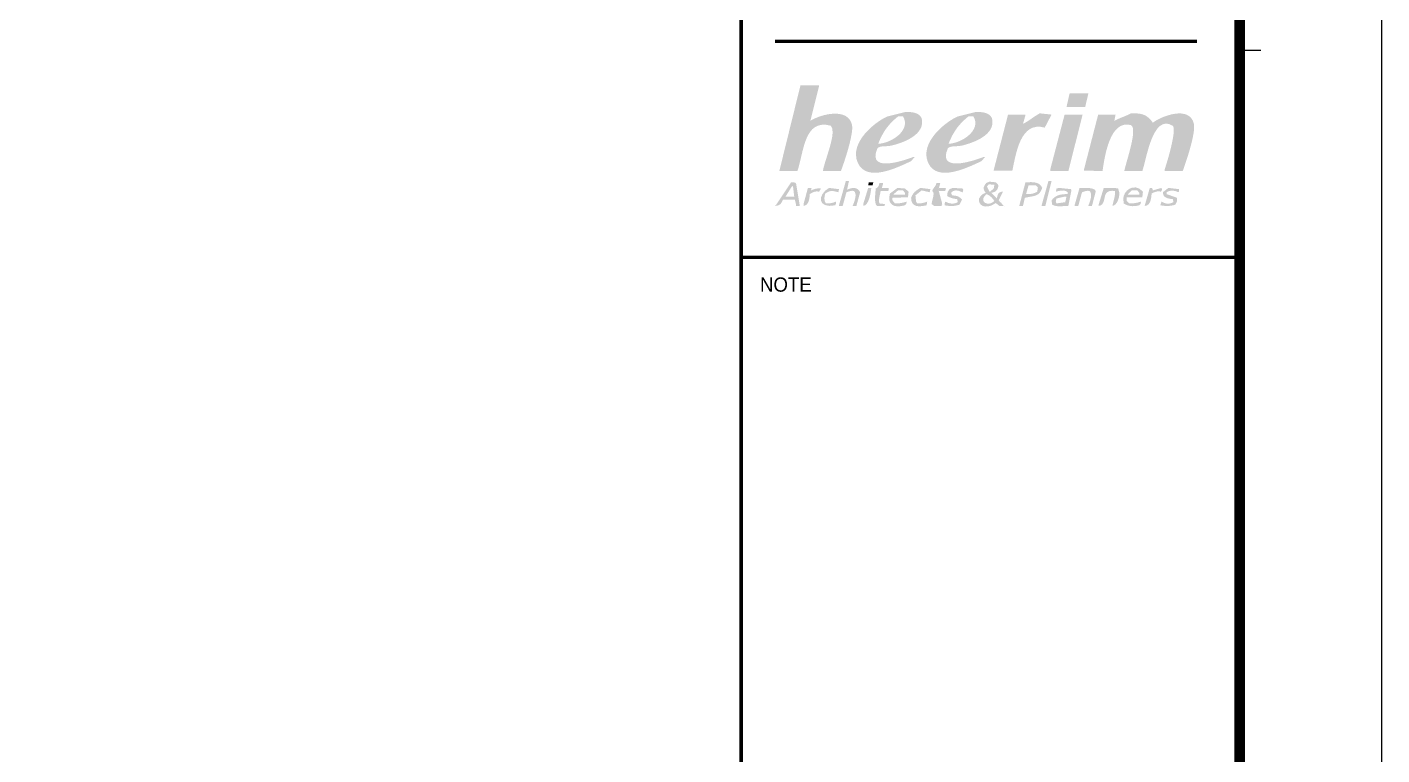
# Model space of a CAD drawing. Header units: millimetres. Extents: x 0 to 210250, y 0 to 148500.
# Drawn here: x 162676 to 210250, y 96958 to 122523 of the extents above; entities that cross this region are included whole.
import ezdxf

# ---------------------------------------------------------------- set-up
doc = ezdxf.new("R2010")
doc.units = ezdxf.units.MM
doc.header["$LTSCALE"] = 600
doc.layers.get('0').update_dxf_attribs({"linetype": 'CONTINUOUS'})
doc.layers.add('001dmp-FORM', color=7, linetype='CONTINUOUS')
doc.styles.add('돋움', font='Dotum.ttf')

# ---------------------------------------------------------------- blocks, each defined once
blk = doc.blocks.new('FORM_ELEC_SUKWOO$0$')
at = {"layer": '001dmp-FORM'}
h = blk.add_hatch(color=256, dxfattribs=at)
edge = h.paths.add_edge_path()
edge.add_spline(control_points=[(146021.6428372499, 92671.88219994633), (146189.5216386194, 92671.88219994633), (146357.4468153485, 92671.88219994633), (146525.325616718, 92671.88219994633), (146525.325616718, 92666.29065660154), (146525.325616718, 92660.68586315401), (146525.325616718, 92655.09431980923), (146446.9843844294, 92341.71614055196), (146368.6166519353, 92028.25846067816), (146290.2754196466, 91714.88028142089), (146570.1573392463, 91892.68340972206), (147314.2433572817, 92089.03668182134), (147415.1693896442, 91597.35187035939), (147463.3202629021, 91362.78530203714), (147195.6085626439, 90560.71683453093), (147112.9610469736, 90354.92948930035), (146950.6737889489, 90354.92948930035), (146788.3467806159, 90354.92948930035), (146626.0661476424, 90354.92948930035), (146669.1886069208, 90622.68756491807), (146958.7696017062, 91286.332209385), (146877.9042248509, 91513.39921957208), (146866.7145131101, 91535.79189315648), (146855.5181763177, 91558.18456674088), (146844.3284645769, 91580.56399022252), (146107.3975020063, 91789.27960815257), (146111.7634108501, 90833.25819722796), (145937.6968115137, 90354.92948930035), (145775.4161785404, 90354.92948930035), (145613.0825451561, 90354.92948930035), (145450.8019121827, 90354.92948930035), (145641.0601370338, 91127.1719756003), (145831.3846123986, 91899.63971364638), (146021.6428372499, 92671.88219994633)], knot_values=[0, 0, 0, 0, 1, 1, 1, 2, 2, 2, 3, 3, 3, 4, 4, 4, 5, 5, 5, 6, 6, 6, 7, 7, 7, 8, 8, 8, 9, 9, 9, 10, 10, 10, 11, 11, 11, 11], degree=3, periodic=0)
h = blk.add_hatch(color=256, dxfattribs=at)
edge = h.paths.add_edge_path()
edge.add_spline(control_points=[(153291.483941892, 92453.61325796042), (153459.3627432616, 92453.61325796042), (153627.294545042, 92453.61325796042), (153795.1733464115, 92453.61325796042), (153795.1733464115, 92448.02171461564), (153795.1733464115, 92442.4169211681), (153795.1733464115, 92436.82537782332), (153767.1891294824, 92319.3102168648), (153739.2049125533, 92201.76855570078), (153711.220695624, 92084.25339474203), (153543.3418942545, 92084.25339474203), (153375.4100924741, 92084.25339474203), (153207.5312911046, 92084.25339474203), (153235.5155080337, 92207.36009904533), (153263.4997249628, 92330.50655365689), (153291.483941892, 92453.61325796042)], knot_values=[0, 0, 0, 0, 1, 1, 1, 2, 2, 2, 3, 3, 3, 4, 4, 4, 5, 5, 5, 5], degree=3, periodic=0)
h = blk.add_hatch(color=3, dxfattribs=at)
edge = h.paths.add_edge_path()
edge.add_spline(control_points=[(148842.2717023124, 91949.93710354366), (149064.1579223388, 91960.85518817883), (149229.2144518305, 91928.67068868969), (149295.5842163183, 91782.03180196858), (149405.9575719148, 91342.57889540028), (148803.2501498236, 91119.76516818395), (148472.9118390941, 91043.29882542905), (148347.804369281, 91014.34735100204), (148183.9535991361, 91047.23410593485), (148103.5387257728, 90976.14730488136), (147765.3033538265, 90208.92660750961), (149077.3285244352, 90741.09048275859), (149077.3285244352, 90741.09048275859), (149088.5248612274, 90741.09048275859), (149099.7211980196, 90741.09048275859), (149110.9042847091, 90741.09048275859), (149077.3285244352, 90701.92317913985), (149043.7395140586, 90662.74262541858), (149010.1637537847, 90623.56207169709), (148709.2009207691, 90490.2395382023), (147812.182217224, 90009.45956127299), (147566.2735609795, 90589.98631142313), (147336.4637795309, 91132.51176699344), (148043.7542623333, 91693.0043618423), (148372.1713081695, 91832.40869248216), (148528.8537727469, 91871.5759961009), (148685.5892377351, 91910.75654982217), (148842.2717023124, 91949.93710354366)], knot_values=[0, 0, 0, 0, 1, 1, 1, 2, 2, 2, 3, 3, 3, 4, 4, 4, 5, 5, 5, 6, 6, 6, 7, 7, 7, 8, 8, 8, 9, 9, 9, 9], degree=3, periodic=0)
edge = h.paths.add_edge_path(flags=16)
edge.add_spline(control_points=[(148657.5917707031, 91832.40869248216), (148398.5655127732, 91622.20906304847), (148257.2664174453, 91432.44109199755), (148120.3266059098, 91093.66246583988), (148468.0888017066, 91103.78554431256), (149020.4458334897, 91461.43231673283), (148791.9080619016, 91832.40869248216), (148747.1359648354, 91832.40869248216), (148702.3638677693, 91832.40869248216), (148657.5917707031, 91832.40869248216)], knot_values=[0, 0, 0, 0, 1, 1, 1, 2, 2, 2, 3, 3, 3, 3], degree=3, periodic=0)
h = blk.add_hatch(color=3, dxfattribs=at)
edge = h.paths.add_edge_path()
edge.add_spline(control_points=[(150742.9635308576, 91949.93710354366), (150964.8497508841, 91960.85518817883), (151129.9062803758, 91928.67068868969), (151196.2760448636, 91782.03180196858), (151306.6494004601, 91342.57889540028), (150703.9419783688, 91119.76516818395), (150373.6036676393, 91043.29882542905), (150248.4961978262, 91014.34735100204), (150084.6454276813, 91047.23410593485), (150004.2305543181, 90976.14730488136), (149665.9951823718, 90208.92660750961), (150978.0203529805, 90741.09048275859), (150978.0203529805, 90741.09048275859), (150989.2166897727, 90741.09048275859), (151000.4130265648, 90741.09048275859), (151011.5961132543, 90741.09048275859), (150978.0203529805, 90701.92317913985), (150944.4313426038, 90662.74262541858), (150910.8555823299, 90623.56207169709), (150609.8927493144, 90490.2395382023), (149712.8740457692, 90009.45956127299), (149466.9653895248, 90589.98631142313), (149237.1556080762, 91132.51176699344), (149944.4460908786, 91693.0043618423), (150272.8631367147, 91832.40869248216), (150429.5456012921, 91871.5759961009), (150586.2810662803, 91910.75654982217), (150742.9635308576, 91949.93710354366)], knot_values=[0, 0, 0, 0, 1, 1, 1, 2, 2, 2, 3, 3, 3, 4, 4, 4, 5, 5, 5, 6, 6, 6, 7, 7, 7, 8, 8, 8, 9, 9, 9, 9], degree=3, periodic=0)
edge = h.paths.add_edge_path(flags=16)
edge.add_spline(control_points=[(150558.2835992484, 91832.40869248216), (150299.2573413185, 91622.20906304847), (150157.9582459905, 91432.44109199755), (150021.018434455, 91093.66246583988), (150368.7806302518, 91103.78554431256), (150921.137662035, 91461.43231673283), (150692.5998904468, 91832.40869248216), (150647.8277933807, 91832.40869248216), (150603.0556963145, 91832.40869248216), (150558.2835992484, 91832.40869248216)], knot_values=[0, 0, 0, 0, 1, 1, 1, 2, 2, 2, 3, 3, 3, 3], degree=3, periodic=0)
h = blk.add_hatch(color=256, dxfattribs=at)
edge = h.paths.add_edge_path()
edge.add_spline(control_points=[(152485.586194702, 91916.34809316695), (152591.9182689711, 91905.16500647762), (152698.2635933431, 91893.9686696853), (152804.5956676123, 91882.77233289322), (152743.0356904092, 91765.25717193447), (152681.4624631034, 91647.71551077045), (152619.9024859003, 91530.2003498117), (151962.4191391949, 91717.41105103889), (151842.744211494, 90823.05561813922), (151746.8532181624, 90371.71736943745), (151578.9744167929, 90371.71736943745), (151411.0426150126, 90371.71736943745), (151243.163813643, 90371.71736943745), (151243.163813643, 90377.32216288475), (151243.163813643, 90382.91370622953), (151243.163813643, 90388.51849967707), (151371.8753113938, 90886.55011033826), (151500.6265594529, 91384.74072223203), (151629.324807101, 91882.77233289322), (151786.0072716784, 91882.77233289322), (151942.7427366666, 91882.77233289322), (152099.4384513467, 91882.77233289322), (152099.4384513467, 91877.18078954844), (152099.4384513467, 91871.5759961009), (152099.4384513467, 91865.98445275612), (152077.0457777621, 91787.63659541612), (152054.6531041778, 91709.27548797335), (152032.2736806961, 91630.92763063335), (152181.9865912465, 91704.75720294844), (152317.7868939487, 91823.34562222683), (152485.586194702, 91916.34809316695)], knot_values=[0, 0, 0, 0, 1, 1, 1, 2, 2, 2, 3, 3, 3, 4, 4, 4, 5, 5, 5, 6, 6, 6, 7, 7, 7, 8, 8, 8, 9, 9, 9, 10, 10, 10, 10], degree=3, periodic=0)
h = blk.add_hatch(color=256, dxfattribs=at)
edge = h.paths.add_edge_path()
edge.add_spline(control_points=[(153157.1676506936, 91882.77233289322), (153319.4549087185, 91882.77233289322), (153481.7819170514, 91882.77233289322), (153644.0691750763, 91882.77233289322), (153515.3576773253, 91373.54438543972), (153386.6064292663, 90864.17068685661), (153257.9081816181, 90354.92948930035), (153095.6209235933, 90354.92948930035), (152933.2939152604, 90354.92948930035), (152771.0066572356, 90354.92948930035), (152771.0066572356, 90371.71736943745), (152771.0066572356, 90388.51849967707), (152771.0066572356, 90405.30637981393), (152899.7181549866, 90897.74644713057), (153028.4694030455, 91390.33226557681), (153157.1676506936, 91882.77233289322)], knot_values=[0, 0, 0, 0, 1, 1, 1, 2, 2, 2, 3, 3, 3, 4, 4, 4, 5, 5, 5, 5], degree=3, periodic=0)
h = blk.add_hatch(color=7, dxfattribs=at)
edge = h.paths.add_edge_path()
edge.add_spline(control_points=[(154953.643076683, 91916.34809316695), (155301.1137702201, 91928.24668540293), (155400.3305393326, 91851.51534059388), (155541.2718818873, 91664.51664101006), (155767.3318842681, 91841.12726006727), (156534.9368346186, 92140.44708034652), (156649.3779717479, 91630.92763063335), (156704.7501509842, 91384.44921997236), (156428.6975110684, 90575.92795244511), (156347.1696290773, 90354.92948930035), (156184.8823710526, 90354.92948930035), (156022.5553627196, 90354.92948930035), (155860.2681046948, 90354.92948930035), (155860.2681046948, 90371.71736943745), (155860.2681046948, 90388.51849967707), (155860.2681046948, 90405.30637981393), (155929.2613895197, 90600.98389667482), (156192.3289287771, 91483.93099113903), (156078.5370466806, 91580.56399022252), (155533.123068719, 91924.04640284297), (155365.3237679657, 90658.90009563183), (155255.8514193537, 90354.92948930035), (155093.5641613288, 90354.92948930035), (154931.2371529959, 90354.92948930035), (154768.9631450738, 90354.92948930035), (154809.5614597854, 90588.31679848139), (155138.283257984, 91489.97303797607), (154953.643076683, 91597.35187035939), (154385.5184226718, 91754.68358996976), (154240.1780460165, 90772.37397526321), (154181.3210897669, 90354.92948930035), (154013.4422883973, 90360.53428274789), (153845.5237367197, 90366.12582609267), (153677.6449353501, 90371.71736943745), (153677.6449353501, 90377.32216288475), (153677.6449353501, 90382.91370622953), (153677.6449353501, 90388.51849967707), (153806.3564331009, 90886.55011033826), (153935.0944310573, 91384.74072223203), (154063.8059288082, 91882.77233289322), (154220.4883933855, 91882.77233289322), (154377.2238583738, 91882.77233289322), (154533.9063229511, 91882.77233289322), (154522.7099861588, 91826.81714913738), (154511.5136493666, 91770.8354651765), (154500.3305626772, 91714.88028142089), (154640.1986469121, 91788.3653510653), (154793.6083361194, 91836.80772658275), (154953.643076683, 91916.34809316695)], knot_values=[0, 0, 0, 0, 1, 1, 1, 2, 2, 2, 3, 3, 3, 4, 4, 4, 5, 5, 5, 6, 6, 6, 7, 7, 7, 8, 8, 8, 9, 9, 9, 10, 10, 10, 11, 11, 11, 12, 12, 12, 13, 13, 13, 14, 14, 14, 15, 15, 15, 16, 16, 16, 16], degree=3, periodic=0)
h = blk.add_hatch(color=7, dxfattribs=at)
edge = h.paths.add_edge_path()
edge.add_spline(control_points=[(145769.7981349902, 90052.72114662989), (145846.2181023855, 90053.27765094372), (145868.7697772025, 90054.93391378294), (145904.1144261886, 90019.14538635593), (145937.6901864624, 89817.69082471263), (145971.279196839, 89616.17001255555), (146004.854957113, 89414.71545091202), (145971.279196839, 89414.71545091202), (145937.6901864624, 89414.71545091202), (145904.1144261886, 89414.71545091202), (145904.1144261886, 89425.91178770433), (145904.1144261886, 89437.10812449642), (145904.1144261886, 89448.30446128873), (145892.9247144476, 89493.06330825202), (145881.7283776554, 89537.84865542082), (145870.5386659146, 89582.6207524871), (145764.2198417482, 89582.6207524871), (145657.8612672735, 89582.6207524871), (145551.5424431071, 89582.6207524871), (145506.2602170865, 89487.19351275032), (145479.5612601204, 89416.25246282667), (145333.2735011213, 89414.71545091202), (145344.4632128621, 89425.91178770433), (145355.6595496543, 89437.10812449642), (145366.8558864465, 89448.30446128873), (145501.1589275422, 89649.75902293203), (145635.5017189459, 89851.26658498636), (145769.7981349902, 90052.72114662989)], knot_values=[0, 0, 0, 0, 1, 1, 1, 2, 2, 2, 3, 3, 3, 4, 4, 4, 5, 5, 5, 6, 6, 6, 7, 7, 7, 8, 8, 8, 9, 9, 9, 9], degree=3, periodic=0)
edge = h.paths.add_edge_path(flags=16)
edge.add_spline(control_points=[(145853.7507857776, 89666.56015317189), (145842.5544489854, 89761.69589064876), (145831.3647372446, 89856.85812833114), (145820.1684004524, 89951.98061570548), (145808.9786887115, 89946.3890723607), (145797.7823519194, 89940.79752901592), (145786.5926401785, 89935.19273556839), (145730.6308313715, 89845.66179153905), (145674.6557724618, 89756.10434730398), (145618.6939636549, 89666.56015317189), (145697.0351959436, 89666.56015317189), (145775.4029284376, 89666.56015317189), (145853.7507857776, 89666.56015317189)], knot_values=[0, 0, 0, 0, 1, 1, 1, 2, 2, 2, 3, 3, 3, 4, 4, 4, 4], degree=3, periodic=0)
h = blk.add_hatch(color=7, dxfattribs=at)
edge = h.paths.add_edge_path()
edge.add_spline(control_points=[(147247.2773381719, 90086.29690690385), (147275.2549300497, 90086.29690690385), (147303.2391469789, 90086.29690690385), (147331.2167388567, 90086.29690690385), (147314.4288587198, 90007.96229966637), (147297.6409785828, 89929.58794212108), (147280.8530984459, 89851.2533348836), (147418.8794184038, 89922.4461367589), (147568.9500817274, 89928.3424324661), (147633.43833163, 89784.08856423316), (147599.8625713562, 89660.98185992986), (147566.2735609795, 89537.83540531807), (147532.6978007056, 89414.71545091202), (147499.1220404317, 89414.71545091202), (147465.5330300551, 89414.71545091202), (147431.9572697812, 89414.71545091202), (147472.5158341847, 89516.33048861544), (147566.0483092333, 89743.72875137045), (147465.5330300551, 89817.66432450712), (147399.8522709084, 89838.79823833378), (147336.0265261414, 89805.69948175759), (147264.0652183089, 89784.08856423316), (147230.489458035, 89660.98185992986), (147196.9004476584, 89537.83540531807), (147163.3246873845, 89414.71545091202), (147129.7489271105, 89414.71545091202), (147096.1665417853, 89414.71545091202), (147062.5907815114, 89414.71545091202), (147062.5907815114, 89420.32024435955), (147062.5907815114, 89425.91178770433), (147062.5907815114, 89431.51658115163), (147124.1441336631, 89649.75902293203), (147185.7173609689, 89868.05446512345), (147247.2773381719, 90086.29690690385)], knot_values=[0, 0, 0, 0, 1, 1, 1, 2, 2, 2, 3, 3, 3, 4, 4, 4, 5, 5, 5, 6, 6, 6, 7, 7, 7, 8, 8, 8, 9, 9, 9, 10, 10, 10, 11, 11, 11, 11], degree=3, periodic=0)
h = blk.add_hatch(color=7, dxfattribs=at)
edge = h.paths.add_edge_path()
edge.add_spline(control_points=[(147868.4819036501, 90052.72114662989), (147907.6624573714, 90052.72114662989), (147946.8430110929, 90052.72114662989), (147986.0103147115, 90052.72114662989), (147986.0103147115, 90047.12960328511), (147986.0103147115, 90041.52480983757), (147986.0103147115, 90035.93326649303), (147980.4187713667, 90013.55384301115), (147974.8139779193, 89991.16116942675), (147969.2224345745, 89968.7817459451), (147930.0551309559, 89968.7817459451), (147890.8745772344, 89968.7817459451), (147851.6940235132, 89968.7817459451), (147851.6940235132, 89974.37328928988), (147851.6940235132, 89979.96483263467), (147851.6940235132, 89985.56962608197), (147857.2988169607, 90007.94904956361), (147862.8903603053, 90030.34172314825), (147868.4819036501, 90052.72114662989)], knot_values=[0, 0, 0, 0, 1, 1, 1, 2, 2, 2, 3, 3, 3, 4, 4, 4, 5, 5, 5, 6, 6, 6, 6], degree=3, periodic=0)
h = blk.add_hatch(color=7, dxfattribs=at)
edge = h.paths.add_edge_path()
edge.add_spline(control_points=[(148153.9023661838, 90035.93326649303), (148187.4781264577, 90035.93326649303), (148221.0671368342, 90035.93326649303), (148254.6428971082, 90035.93326649303), (148254.6428971082, 90030.34172314825), (148254.6428971082, 90024.73692970071), (148254.6428971082, 90019.14538635593), (148243.446560316, 89979.96483263467), (148232.2502235238, 89940.78427891317), (148221.0671368342, 89901.61697529466), (148282.6138639346, 89901.61697529466), (148344.1870912404, 89901.61697529466), (148405.7470684435, 89901.61697529466), (148405.7470684435, 89884.82909515756), (148405.7470684435, 89868.0412150207), (148405.7470684435, 89851.2533348836), (148400.1555250987, 89840.05699809152), (148394.5507316513, 89828.8606612992), (148388.9591883065, 89817.66432450712), (148321.8076677587, 89817.66432450712), (148254.6428971082, 89817.66432450712), (148187.4913765604, 89817.66432450712), (148171.2600007373, 89695.57787811244), (148124.0896350803, 89600.87939402508), (148153.9023661838, 89481.88022156246), (148204.2660065946, 89476.28867821791), (148254.6428971082, 89470.68388477038), (148305.006537519, 89465.0923414256), (148299.4149941743, 89448.30446128873), (148293.8234508295, 89431.51658115163), (148288.2186573821, 89414.71545091202), (148221.0671368342, 89414.71545091202), (148153.9023661838, 89414.71545091202), (148086.7508456359, 89414.71545091202), (147993.0858695601, 89496.60108567635), (148058.6738779878, 89819.1615861135), (148053.175085362, 89884.82909515756), (148127.6671628127, 89923.8108973382), (148137.0614856359, 89938.0415076518), (148153.9023661838, 90035.93326649303)], knot_values=[0, 0, 0, 0, 1, 1, 1, 2, 2, 2, 3, 3, 3, 4, 4, 4, 5, 5, 5, 6, 6, 6, 7, 7, 7, 8, 8, 8, 9, 9, 9, 10, 10, 10, 11, 11, 11, 12, 12, 12, 13, 13, 13, 13], degree=3, periodic=0)
h = blk.add_hatch(color=7, dxfattribs=at)
edge = h.paths.add_edge_path()
edge.add_spline(control_points=[(149849.6372612456, 89481.88022156246), (149793.68207749, 89481.88022156246), (149737.700393529, 89481.88022156246), (149681.7452097764, 89481.88022156246), (149668.0048532634, 89595.30110078305), (149711.0411868742, 89694.4781195873), (149732.12210029, 89817.66432450712), (149799.2736208378, 89817.66432450712), (149866.4383914883, 89817.66432450712), (149933.5899120361, 89817.66432450712), (149939.1814553808, 89845.6485414363), (149944.7862488283, 89873.63275836548), (149950.3777921731, 89901.61697529466), (149888.8310650727, 89901.61697529466), (149827.2445876642, 89901.61697529466), (149765.6978605639, 89901.61697529466), (149776.8941973561, 89946.3890723607), (149788.0772840456, 89991.16116942675), (149799.2736208378, 90035.93326649303), (149765.6978605639, 90035.93326649303), (149732.1088501872, 90035.93326649303), (149698.5330899133, 90035.93326649303)], knot_values=[0, 0, 0, 5.456968210637569e-11, 1, 1, 1, 2, 2, 2, 3, 3, 3, 4, 4, 4, 5, 5, 5, 6, 6, 6, 7, 7, 7, 7], degree=3, periodic=0)
edge.add_spline(control_points=[(149698.5330899133, 90035.93326649303), (149665.3415826181, 89920.36587063293), (149613.5866814224, 89919.09386077267), (149581.0179289547, 89817.66432450712), (149662.9698142325, 89762.72939866036), (149578.8184119044, 89597.85837060655), (149564.216798715, 89465.0923414256), (149586.6094722995, 89448.30446128873), (149609.0021458838, 89431.51658115163), (149631.3815693656, 89414.71545091202), (149681.7452097764, 89414.71545091202), (149732.12210029, 89414.71545091202), (149782.4857407009, 89414.71545091202), (149799.2736208378, 89414.71545091202), (149816.0615009747, 89414.71545091202), (149832.8493811116, 89414.71545091202), (149838.4541745592, 89437.10812449642), (149844.0457179039, 89459.50079808082), (149849.6372612486, 89481.88022156246)], knot_values=[6.99999999994543, 6.99999999994543, 6.99999999994543, 6.99999999994543, 7.99999999994543, 7.99999999994543, 7.99999999994543, 8.99999999994543, 8.99999999994543, 8.99999999994543, 9.99999999994543, 9.99999999994543, 9.99999999994543, 10.99999999994543, 10.99999999994543, 10.99999999994543, 11.99999999994543, 11.99999999994543, 11.99999999994543, 12.99999999994543, 12.99999999994543, 12.99999999994543, 13], degree=3, periodic=0)
h = blk.add_hatch(color=7, dxfattribs=at)
edge = h.paths.add_edge_path()
edge.add_spline(control_points=[(151511.7963960394, 89414.71545091248), (151467.037549076, 89465.09234142606), (151422.2522019071, 89515.46923193964), (151377.4801048414, 89565.81962224725), (151416.6606585627, 89644.16747958725), (151455.841212284, 89722.54183713277), (151495.0085159027, 89800.87644437002), (151355.5379347491, 89794.68864640337), (151350.1981433559, 89724.50285233418), (151327.1164644304, 89616.19651276083), (151276.7528240196, 89666.56015317189), (151226.375933506, 89716.93704368547), (151176.0122930952, 89767.30068409629), (151278.4753373722, 89792.21087719593), (151332.7345079806, 89816.3525643386), (151360.6922247044, 89918.40485543152), (151378.9111159342, 89983.2376080046), (151346.7266164452, 90013.62009352469), (151293.5407041565, 90052.72114662989), (151237.585520401, 90058.31268997467), (151181.6038364399, 90063.91748342197), (151125.6486526842, 90069.50902676675)], knot_values=[0, 0, 0, 7.275957614183426e-12, 1, 1, 1, 2, 2, 2, 3, 3, 3, 4, 4, 4, 5, 5, 5, 6, 6, 6, 7, 7, 7, 7], degree=3, periodic=0)
edge.add_spline(control_points=[(151125.6486526842, 90069.50902676675), (151097.6644357551, 90058.31268997467), (151069.680218826, 90047.12960328511), (151041.6960018968, 90035.93326649303), (150961.2413782254, 89931.0587035222), (150940.5977181992, 89884.84234526032), (151024.9081217598, 89767.30068409629), (150923.0943325157, 89732.95641786489), (150884.7485352652, 89690.35733764363), (150840.2149400479, 89599.40863262396), (150843.765967575, 89322.28273438849), (151170.5135004694, 89376.60815551039), (151293.5407041565, 89498.66810169956), (151327.1164644304, 89470.68388477038), (151360.7054748071, 89442.6996678412), (151394.281235081, 89414.71545091202), (151433.4485386996, 89414.71545091202), (151472.629092421, 89414.71545091202), (151511.7963960397, 89414.71545091202)], knot_values=[6.999999999992724, 6.999999999992724, 6.999999999992724, 6.999999999992724, 7.999999999992724, 7.999999999992724, 7.999999999992724, 8.999999999992724, 8.999999999992724, 8.999999999992724, 9.999999999992724, 9.999999999992724, 9.999999999992724, 10.99999999999272, 10.99999999999272, 10.99999999999272, 11.99999999999272, 11.99999999999272, 11.99999999999272, 12.99999999999272, 12.99999999999272, 12.99999999999272, 13], degree=3, periodic=0)
edge = h.paths.add_edge_path(flags=16)
edge.add_spline(control_points=[(151108.8475224446, 90002.35750621906), (151092.0728924103, 89979.96483263467), (151075.2717621707, 89957.57215905003), (151058.4838820338, 89935.19273556839), (151080.8633055154, 89890.4338886051), (151103.2559790998, 89845.6485414363), (151125.6486526842, 89800.87644437002), (151131.240196029, 89800.87644437002), (151136.8317393738, 89800.87644437002), (151142.4365328212, 89800.87644437002), (151176.0122930952, 89828.8606612992), (151209.588053369, 89856.84487822838), (151243.163813643, 89884.82909515756), (151248.7686070904, 89918.40485543152), (151254.3601504352, 89951.99386580824), (151259.9649438826, 89985.56962608197), (151248.7686070904, 89985.56962608197), (151237.5722702982, 89985.56962608197), (151226.375933506, 89985.56962608197), (151187.2086298873, 89991.16116942675), (151148.028076166, 89996.75271277153), (151108.8475224446, 90002.35750621906)], knot_values=[0, 0, 0, 0, 1, 1, 1, 2, 2, 2, 3, 3, 3, 4, 4, 4, 5, 5, 5, 6, 6, 6, 7, 7, 7, 7], degree=3, periodic=0)
edge = h.paths.add_edge_path(flags=16)
edge.add_spline(control_points=[(151041.6960018968, 89733.72492382233), (151019.316578415, 89705.74070689315), (150996.9239048306, 89677.75648996397), (150974.5312312463, 89649.77227303479), (150939.6304607011, 89582.13049868657), (150954.7223276909, 89532.13786115171), (151008.1202416228, 89498.66810169956), (151097.8499371932, 89447.69495656388), (151192.9061740538, 89486.5575078202), (151259.9649438826, 89549.03174211038), (151206.7922816967, 89623.97432305338), (151140.7140194686, 89703.83269210253), (151041.6960018968, 89733.72492382233)], knot_values=[0, 0, 0, 0, 1, 1, 1, 2, 2, 2, 3, 3, 3, 4, 4, 4, 4], degree=3, periodic=0)
h = blk.add_hatch(color=7, dxfattribs=at)
edge = h.paths.add_edge_path()
edge.add_spline(control_points=[(152099.4384513467, 90052.72114662989), (152339.1328094188, 90065.62674667197), (152479.8489002274, 90060.30020538159), (152552.7509653525, 89901.61697529466), (152466.5192968984, 89657.0333293213), (152349.5738903564, 89697.79064526549), (152082.6373211069, 89632.98439289792), (152065.84944097, 89560.24132900522), (152049.061560833, 89487.47176490724), (152032.2736806961, 89414.71545091202), (151998.6979204221, 89414.71545091202), (151965.1089100455, 89414.71545091202), (151931.5331497717, 89414.71545091202), (151987.5015836299, 89627.36634934763), (152043.4700174883, 89840.07024819427), (152099.4384513467, 90052.72114662989)], knot_values=[0, 0, 0, 0, 1, 1, 1, 2, 2, 2, 3, 3, 3, 4, 4, 4, 5, 5, 5, 5], degree=3, periodic=0)
edge = h.paths.add_edge_path(flags=16)
edge.add_spline(control_points=[(152183.3778520313, 89968.7817459451), (152160.9984285496, 89890.4338886051), (152138.6057549653, 89812.05953105958), (152116.2263314835, 89733.72492382233), (152267.0390005592, 89728.3056318129), (152335.6480324054, 89750.00930005615), (152418.4346741541, 89800.87644437002), (152424.0262174989, 89840.05699809152), (152429.6310109464, 89879.23755181278), (152435.2225542911, 89918.40485543152), (152418.4346741541, 89935.19273556839), (152401.6467940171, 89951.99386580824), (152384.8589138802, 89968.7817459451), (152317.7073933324, 89968.7817459451), (152250.5293725792, 89968.7817459451), (152183.3778520313, 89968.7817459451)], knot_values=[0, 0, 0, 0, 1, 1, 1, 2, 2, 2, 3, 3, 3, 4, 4, 4, 5, 5, 5, 5], degree=3, periodic=0)
h = blk.add_hatch(color=7, dxfattribs=at)
edge = h.paths.add_edge_path()
edge.add_spline(control_points=[(152720.6430168247, 90086.29690690385), (152748.6272337539, 90086.29690690385), (152776.611450683, 90086.29690690385), (152804.5956676123, 90086.29690690385), (152748.6272337539, 89862.46292177867), (152692.6587998956, 89638.56268613995), (152636.6903660372, 89414.71545091202), (152603.1146057633, 89414.71545091202), (152569.5388454894, 89414.71545091202), (152535.9630852155, 89414.71545091202), (152535.9630852155, 89420.32024435955), (152535.9630852155, 89425.91178770433), (152535.9630852155, 89431.51658115163), (152597.5098123159, 89649.75902293203), (152659.0830396216, 89868.05446512345), (152720.6430168247, 90086.29690690385)], knot_values=[0, 0, 0, 0, 1, 1, 1, 2, 2, 2, 3, 3, 3, 4, 4, 4, 5, 5, 5, 5], degree=3, periodic=0)
h = blk.add_hatch(color=7, dxfattribs=at)
edge = h.paths.add_edge_path()
edge.add_spline(control_points=[(146223.1172740474, 89901.61697529466), (146183.9433453774, 89756.11759740673), (146144.7627916561, 89610.57846921077), (146105.588862986, 89465.0923414256), (146105.588862986, 89448.30446128873), (146105.588862986, 89431.51658115163), (146105.588862986, 89414.71545091202), (146243.9928108713, 89430.4698230375), (146268.1609982191, 89601.36964782537), (146273.4875395096, 89733.72492382233), (146346.9461089487, 89780.97479009582), (146424.704336718, 89824.96513110166), (146525.325616718, 89800.87644437002), (146542.113496855, 89828.8606612992), (146558.9080020433, 89856.84487822838), (146575.6958821802, 89884.82909515756), (146466.4487853142, 89901.86872724607), (146399.4562659991, 89869.29997477843), (146307.0632997836, 89834.45220464398), (146307.0632997842, 89834.45220464654), (146307.0632997848, 89834.45220464934), (146307.0632997855, 89834.4522046519)], knot_values=[1.999999999883585, 1.999999999883585, 1.999999999883585, 1.999999999883585, 2.999999999883585, 2.999999999883585, 2.999999999883585, 3.999999999883585, 3.999999999883585, 3.999999999883585, 4.999999999883585, 4.999999999883585, 4.999999999883585, 5.999999999883585, 5.999999999883585, 5.999999999883585, 6.999999999883585, 6.999999999883585, 6.999999999883585, 7.999999999883585, 7.999999999883585, 7.999999999883585, 8, 8, 8, 8], degree=3, periodic=0)
edge.add_spline(control_points=[(146307.0632997855, 89834.4522046519), (146312.6614681809, 89856.8448782335), (146318.2596365764, 89879.23755181534), (146323.8578049719, 89901.61697529466), (146290.282044698, 89901.61697529466), (146256.6930343213, 89901.61697529466), (146223.1172740474, 89901.61697529466)], knot_values=[0, 0, 0, 0, 0.9999999998835847, 0.9999999998835847, 0.9999999998835847, 1.999999999883585, 1.999999999883585, 1.999999999883585, 1.999999999883585], degree=3, periodic=0)
h = blk.add_hatch(color=7, dxfattribs=at)
edge = h.paths.add_edge_path()
edge.add_spline(control_points=[(146793.9581991147, 89901.61697529466), (146883.4957681956, 89890.42063850234), (146973.0532124305, 89879.23755181278), (147062.5907815114, 89868.0412150207), (147056.9926131153, 89840.05699809152), (147051.4010697705, 89812.07278116234), (147045.8029013745, 89784.08856423316), (146887.1726716983, 89828.51615862874), (146819.1996447824, 89838.9174892581), (146693.2242932416, 89750.5128039592), (146658.9197773185, 89642.88221962424), (146654.72611981, 89569.09239761741), (146710.0121733785, 89481.88022156246), (146834.6293893912, 89478.75319732237), (146902.6090413586, 89496.73358670343), (146978.6447557753, 89532.24386197352), (146978.6447557753, 89509.86443849164), (146978.6447557753, 89487.47176490724), (146978.6447557753, 89465.0923414256), (146973.0465873791, 89453.89600463351), (146967.4484189831, 89442.6996678412), (146961.8568756383, 89431.51658115163), (146472.4842070999, 89332.98881738028), (146477.6981225174, 89721.36257799133), (146793.9581991147, 89901.61697529466)], knot_values=[0, 0, 0, 0, 1, 1, 1, 2, 2, 2, 3, 3, 3, 4, 4, 4, 5, 5, 5, 6, 6, 6, 7, 7, 7, 8, 8, 8, 8], degree=3, periodic=0)
h = blk.add_hatch(color=7, dxfattribs=at)
edge = h.paths.add_edge_path()
edge.add_spline(control_points=[(147851.6940235132, 89901.61697529466), (147879.6782404423, 89901.61697529466), (147907.6624573714, 89901.61697529466), (147935.6466743006, 89901.61697529466), (147919.1635465261, 89753.50732717244), (147872.7086864155, 89435.49161196547), (147717.3777323148, 89414.71545091202), (147717.3777323148, 89431.51658115163), (147717.3777323148, 89448.30446128873), (147717.3777323148, 89465.0923414256), (147762.1498293809, 89610.57846921077), (147806.921926447, 89756.11759740673), (147851.6940235132, 89901.61697529466)], knot_values=[0, 0, 0, 0, 1, 1, 1, 2, 2, 2, 3, 3, 3, 4, 4, 4, 4], degree=3, periodic=0)
h = blk.add_hatch(color=7, dxfattribs=at)
edge = h.paths.add_edge_path()
edge.add_spline(control_points=[(148640.8038905663, 89901.61697529466), (148707.9554111141, 89896.02543194988), (148775.1201817647, 89890.42063850234), (148842.2717023124, 89884.82909515756), (148875.8474625863, 89856.84487822838), (148909.436472963, 89828.8606612992), (148943.0122332368, 89800.87644437002), (148937.4206898921, 89750.5128039592), (148931.8158964447, 89700.13591344561), (148926.2243530999, 89649.77227303479), (148786.3297686596, 89644.18072969001), (148646.3821838083, 89638.5759362427), (148506.4875993679, 89632.98439289792), (148506.4875993679, 89610.60496941628), (148506.4875993679, 89588.21229583165), (148506.4875993679, 89565.81962224725), (148528.8670228496, 89537.84865542082), (148551.2596964341, 89509.86443849164), (148573.6391199157, 89481.88022156246), (148717.7207368133, 89478.55444578175), (148796.9696011377, 89501.91437686421), (148892.6353427233, 89532.24386197352), (148887.0437993785, 89509.86443849164), (148881.4522560338, 89487.47176490724), (148875.8474625863, 89465.0923414256), (148864.6643758969, 89453.89600463351), (148853.4680391046, 89442.6996678412), (148842.2717023124, 89431.51658115163), (148551.0874450988, 89350.9029562478), (148351.9251512246, 89441.30840705638), (148439.3228287174, 89750.5128039592), (148506.4743492652, 89800.87644437002), (148573.6523700185, 89851.2533348836), (148640.8038905663, 89901.61697529466)], knot_values=[0, 0, 0, 0, 1, 1, 1, 2, 2, 2, 3, 3, 3, 4, 4, 4, 5, 5, 5, 6, 6, 6, 7, 7, 7, 8, 8, 8, 9, 9, 9, 10, 10, 10, 11, 11, 11, 11], degree=3, periodic=0)
edge = h.paths.add_edge_path(flags=16)
edge.add_spline(control_points=[(148657.5917707031, 89834.45220464398), (148618.4244670846, 89800.87644437002), (148579.2306632605, 89767.30068409629), (148540.0633596418, 89733.72492382233), (148540.0633596418, 89728.1201303748), (148540.0633596418, 89722.52858703001), (148540.0633596418, 89716.93704368547), (148640.7906404635, 89716.93704368547), (148741.5444214907, 89716.93704368547), (148842.2717023124, 89716.93704368547), (148842.2717023124, 89733.72492382233), (148842.2717023124, 89750.5128039592), (148842.2717023124, 89767.30068409629), (148825.4838221755, 89789.68010757794), (148808.6959420385, 89812.07278116234), (148791.9080619016, 89834.45220464398), (148747.1359648354, 89834.45220464398), (148702.3638677693, 89834.45220464398), (148657.5917707031, 89834.45220464398)], knot_values=[0, 0, 0, 0, 1, 1, 1, 2, 2, 2, 3, 3, 3, 4, 4, 4, 5, 5, 5, 6, 6, 6, 6], degree=3, periodic=0)
h = blk.add_hatch(color=7, dxfattribs=at)
edge = h.paths.add_edge_path()
edge.add_spline(control_points=[(149262.0084560444, 89901.61697529466), (149351.5526501766, 89890.42063850234), (149441.1100944116, 89879.23755181278), (149530.641038441, 89868.0412150207), (149525.0494950964, 89840.05699809152), (149519.4447016488, 89812.07278116234), (149513.8531583042, 89784.08856423316), (149441.1100944116, 89800.87644437002), (149368.3405303136, 89817.67757460987), (149295.5842163183, 89834.45220464398), (149239.6290325627, 89789.69335768069), (149183.6605987044, 89744.90801051189), (149127.6921648461, 89700.14916354837), (149133.2969582935, 89644.18072969001), (149138.8885016383, 89588.21229583165), (149144.480044983, 89532.24386197352), (149155.6763817752, 89515.45598183642), (149166.8727185674, 89498.66810169956), (149178.0690553596, 89481.88022156246), (149306.6083017753, 89479.4952030743), (149365.0280046354, 89501.9938774805), (149446.7016377564, 89532.24386197352), (149441.0968443088, 89498.66810169956), (149435.5053009642, 89465.0923414256), (149429.9005075166, 89431.51658115163), (149218.6143696604, 89388.53324795188), (149014.2315353175, 89368.10158956889), (149010.1637537847, 89632.98439289792), (149071.6972307824, 89788.43459792295), (149130.4084359022, 89819.13508590823), (149262.0084560444, 89901.61697529466)], knot_values=[0, 0, 0, 0, 1, 1, 1, 2, 2, 2, 3, 3, 3, 4, 4, 4, 5, 5, 5, 6, 6, 6, 7, 7, 7, 8, 8, 8, 9, 9, 9, 10, 10, 10, 10], degree=3, periodic=0)
h = blk.add_hatch(color=7, dxfattribs=at)
edge = h.paths.add_edge_path()
edge.add_spline(control_points=[(150135.070973885, 89901.61697529466), (150224.6019179145, 89896.02543194988), (150314.1593621495, 89890.42063850234), (150403.6903061789, 89884.82909515756), (150409.2950996265, 89873.63275836548), (150414.8866429713, 89862.43642157316), (150420.4781863159, 89851.2533348836), (150414.8866429713, 89828.8606612992), (150409.2950996265, 89806.48123781756), (150403.6903061789, 89784.08856423316), (150398.0987628343, 89784.08856423316), (150392.5072194895, 89784.08856423316), (150386.9024260421, 89784.08856423316), (150324.8919453467, 89816.33931423584), (150239.4022826446, 89857.10988028278), (150151.8588540219, 89817.66432450712), (150073.0869933951, 89775.14474490215), (150086.7743494973, 89771.3817157317), (150118.2698436453, 89700.14916354837), (150263.9944732793, 89696.59813602129), (150321.6721703875, 89664.38713632687), (150386.9024260421, 89582.6207524871), (150364.5230025603, 89537.84865542082), (150342.1303289759, 89493.06330825202), (150319.7509054942, 89448.30446128873), (150183.5530997107, 89406.11613425147), (150067.4821999477, 89402.8566089843), (149916.8020318992, 89431.51658115163), (149916.8020318992, 89448.30446128873), (149916.8020318992, 89465.0923414256), (149916.8020318992, 89481.88022156246), (149922.3935752439, 89498.66810169956), (149927.9983686914, 89515.45598183642), (149933.5899120361, 89532.24386197352), (150046.4542869427, 89473.58565726457), (150150.8915965239, 89451.41823542607), (150269.3872650833, 89515.45598183642), (150269.3872650833, 89521.06077528396), (150269.3872650833, 89526.65231862874), (150269.3872650833, 89532.24386197352), (150263.7824716359, 89554.63653555792), (150258.1909282911, 89577.02920914232), (150252.5861348436, 89599.40863262396), (150136.5682354916, 89607.49119527871), (150058.2336282543, 89638.53618593444), (149983.953552447, 89683.34803330875), (149986.7493241194, 89799.22018153104), (150006.8232297291, 89805.40797949792), (150051.1183230975, 89868.0412150207), (150079.1025400267, 89879.23755181278), (150107.0867569558, 89890.42063850234), (150135.070973885, 89901.61697529466)], knot_values=[0, 0, 0, 0, 1, 1, 1, 2, 2, 2, 3, 3, 3, 4, 4, 4, 5, 5, 5, 6, 6, 6, 7, 7, 7, 8, 8, 8, 9, 9, 9, 10, 10, 10, 11, 11, 11, 12, 12, 12, 13, 13, 13, 14, 14, 14, 15, 15, 15, 16, 16, 16, 17, 17, 17, 17], degree=3, periodic=0)
h = blk.add_hatch(color=7, dxfattribs=at)
edge = h.paths.add_edge_path()
edge.add_spline(control_points=[(153006.0634793584, 89901.61697529466), (153112.3823035249, 89890.42063850234), (153218.7408779995, 89879.23755181278), (153325.0597021659, 89868.0412150207), (153330.6644956134, 89856.84487822838), (153336.2560389581, 89845.6485414363), (153341.8608324056, 89834.45220464398), (153313.8766154765, 89694.55762020359), (153285.8923985473, 89554.62328545516), (153257.9081816181, 89414.71545091202), (153112.0643010598, 89418.47848008247), (152957.6741042517, 89374.06413578964), (152821.3835477492, 89448.30446128873), (152815.7787543017, 89487.47176490724), (152810.1872109569, 89526.65231862874), (152804.5956676123, 89565.81962224725), (152897.8631406067, 89691.89434955851), (153018.717327449, 89736.41469467292), (153241.1203014812, 89733.72492382233), (153241.1203014812, 89750.5128039592), (153241.1203014812, 89767.30068409629), (153241.1203014812, 89784.08856423316), (153224.3324213442, 89795.28490102547), (153207.5312911046, 89806.48123781756), (153190.7434109676, 89817.66432450712), (153109.1890287711, 89852.0350909438), (153007.1764879862, 89817.04156967951), (152922.1108285709, 89800.87644437002), (152927.7156220183, 89828.8606612992), (152933.3071653631, 89856.84487822838), (152938.9119588106, 89884.82909515756), (152961.2913822922, 89890.42063850234), (152983.6840558767, 89896.02543194988), (153006.0634793584, 89901.61697529466)], knot_values=[0, 0, 0, 0, 1, 1, 1, 2, 2, 2, 3, 3, 3, 4, 4, 4, 5, 5, 5, 6, 6, 6, 7, 7, 7, 8, 8, 8, 9, 9, 9, 10, 10, 10, 11, 11, 11, 11], degree=3, periodic=0)
edge = h.paths.add_edge_path(flags=16)
edge.add_spline(control_points=[(153157.1676506936, 89666.56015317189), (153084.4245868011, 89649.77227303479), (153011.6550227032, 89632.98439289792), (152938.9119588106, 89616.19651276083), (152914.266767765, 89543.99670307967), (152909.0594773989, 89543.29444763577), (152938.9119588106, 89481.88022156246), (153017.2465660479, 89493.07655835478), (153095.6209235933, 89504.27289514709), (153173.9555308306, 89515.45598183642), (153185.1518676228, 89565.81962224725), (153196.3482044151, 89616.19651276083), (153207.5312911046, 89666.56015317189), (153190.7434109676, 89666.56015317189), (153173.9555308306, 89666.56015317189), (153157.1676506936, 89666.56015317189)], knot_values=[0, 0, 0, 0, 1, 1, 1, 2, 2, 2, 3, 3, 3, 4, 4, 4, 5, 5, 5, 5], degree=3, periodic=0)
h = blk.add_hatch(color=7, dxfattribs=at)
edge = h.paths.add_edge_path()
edge.add_spline(control_points=[(153560.1165242887, 89901.61697529466), (153668.4096137594, 89892.40815390926), (153855.3950632406, 89925.21540822578), (153979.8532780207, 89851.2533348836), (153985.4448213655, 89834.46545474674), (153991.0496148129, 89817.66432450712), (153996.6411581576, 89800.87644437002), (153963.0653978838, 89672.17819672194), (153929.4763875071, 89543.42694866285), (153895.9006272332, 89414.71545091202), (153862.3248669593, 89414.71545091202), (153828.7491066855, 89414.71545091202), (153795.1733464115, 89414.71545091202), (153835.7186607123, 89516.33048861544), (153929.251135761, 89743.72875137045), (153828.7491066855, 89817.66432450712), (153763.055097436, 89838.79823833378), (153699.229352669, 89805.69948175759), (153627.2812949393, 89784.08856423316), (153593.7055346653, 89660.98185992986), (153560.1165242887, 89537.83540531807), (153526.5407640149, 89414.71545091202), (153492.9650037409, 89414.71545091202), (153459.3759933643, 89414.71545091202), (153425.8002330904, 89414.71545091202), (153425.8002330904, 89420.32024435955), (153425.8002330904, 89425.91178770433), (153425.8002330904, 89431.51658115163), (153470.5723301565, 89588.19904572912), (153515.3444272226, 89744.93451071717), (153560.1165242887, 89901.61697529466)], knot_values=[0, 0, 0, 0, 1, 1, 1, 2, 2, 2, 3, 3, 3, 4, 4, 4, 5, 5, 5, 6, 6, 6, 7, 7, 7, 8, 8, 8, 9, 9, 9, 10, 10, 10, 10], degree=3, periodic=0)
h = blk.add_hatch(color=7, dxfattribs=at)
edge = h.paths.add_edge_path()
edge.add_spline(control_points=[(154214.9101001435, 89901.61697529466), (154334.7042787687, 89888.57887422526), (154429.7472655267, 89919.70336549729), (154601.0578434988, 89884.82909515756), (154606.6626369464, 89868.0412150207), (154612.2541802911, 89851.2533348836), (154617.8589737386, 89834.45220464398), (154673.5491554399, 89710.03374017193), (154584.495215108, 89428.19080537092), (154449.9536721635, 89414.71545091202), (154473.9628582789, 89557.4853076411), (154532.9523155557, 89684.9645458397), (154517.1184428141, 89817.66432450712), (154407.7918453318, 89833.16694468097), (154314.5376224401, 89824.35562637704), (154265.2737405544, 89733.72492382233), (154213.0020853528, 89613.04298831522), (154241.7548082394, 89436.59137049061), (154080.5938089452, 89414.71545091202), (154080.5938089452, 89431.51658115163), (154080.5938089452, 89448.30446128873), (154080.5938089452, 89465.0923414256), (154125.3526559085, 89610.57846921077), (154170.1380030774, 89756.11759740673), (154214.9101001435, 89901.61697529466)], knot_values=[0, 0, 0, 0, 1, 1, 1, 2, 2, 2, 3, 3, 3, 4, 4, 4, 5, 5, 5, 6, 6, 6, 7, 7, 7, 8, 8, 8, 8], degree=3, periodic=0)
h = blk.add_hatch(color=7, dxfattribs=at)
edge = h.paths.add_edge_path()
edge.add_spline(control_points=[(154836.1146656217, 89649.77227303479), (154836.1146656217, 89616.19651276083), (154836.1146656217, 89582.60750238434), (154836.1146656217, 89549.03174211038), (154858.4940891033, 89526.65231862874), (154880.8867626878, 89504.25964504434), (154903.2794362722, 89481.88022156246), (155047.3610531697, 89478.55444578175), (155126.5966673915, 89501.91437686421), (155222.2756590797, 89532.24386197352), (155216.6841157349, 89509.86443849164), (155211.0793222875, 89487.47176490724), (155205.4877789427, 89465.0923414256), (155194.2914421505, 89453.89600463351), (155183.0951053583, 89442.6996678412), (155171.9120186688, 89431.51658115163), (155002.986459185, 89387.12873706431), (154874.2484612287, 89405.21512726718), (154752.1752649369, 89481.88022156246), (154752.1752649369, 89493.07655835478), (154752.1752649369, 89504.27289514709), (154752.1752649369, 89515.45598183642), (154681.3799661431, 89736.87844826793), (154922.8498379788, 90008.59830459673), (155171.9120186688, 89884.82909515756), (155205.4877789427, 89856.84487822838), (155239.0635392167, 89828.8606612992), (155272.6392994906, 89800.87644437002), (155267.0477561458, 89750.5128039592), (155261.4429626983, 89700.13591344561), (155255.8514193537, 89649.77227303479), (155115.9568349133, 89649.77227303479), (154976.0225001647, 89649.77227303479), (154836.1146656217, 89649.77227303479)], knot_values=[0, 0, 0, 0, 1, 1, 1, 2, 2, 2, 3, 3, 3, 4, 4, 4, 5, 5, 5, 6, 6, 6, 7, 7, 7, 8, 8, 8, 9, 9, 9, 10, 10, 10, 11, 11, 11, 11], degree=3, periodic=0)
edge = h.paths.add_edge_path(flags=16)
edge.add_spline(control_points=[(154970.43095682, 89834.45220464398), (154936.8551965461, 89800.87644437002), (154903.2661861694, 89767.30068409629), (154869.6904258956, 89733.72492382233), (154869.6904258956, 89728.1201303748), (154869.6904258956, 89722.52858703001), (154869.6904258956, 89716.93704368547), (154970.4177067173, 89716.93704368547), (155071.1847378471, 89716.93704368547), (155171.9120186688, 89716.93704368547), (155171.9120186688, 89733.72492382233), (155171.9120186688, 89750.5128039592), (155171.9120186688, 89767.30068409629), (155155.1108884292, 89789.68010757794), (155138.3230082923, 89812.07278116234), (155121.5351281553, 89834.45220464398), (155071.1714877444, 89834.45220464398), (155020.7945972308, 89834.45220464398), (154970.43095682, 89834.45220464398)], knot_values=[0, 0, 0, 0, 1, 1, 1, 2, 2, 2, 3, 3, 3, 4, 4, 4, 5, 5, 5, 6, 6, 6, 6], degree=3, periodic=0)
h = blk.add_hatch(color=7, dxfattribs=at)
edge = h.paths.add_edge_path()
edge.add_spline(control_points=[(155457.3324812025, 89901.61697529466), (155547.459679854, 89886.6046089211), (155515.5269323165, 89915.06582954782), (155541.2718818873, 89834.45220464398), (155619.6197392273, 89856.84487822838), (155697.98084667, 89879.23755181278), (155776.3287040101, 89901.61697529466), (155788.7838005599, 89842.89252007194), (155792.2685775734, 89844.93303588964), (155759.5408238731, 89800.87644437002), (155662.6560728381, 89826.70089455717), (155583.5529596434, 89789.4548558318), (155507.6961216134, 89750.5128039592), (155495.7577790692, 89612.98998790444), (155478.8108976997, 89423.5665195242), (155323.0161900041, 89414.71545091202), (155323.0161900041, 89420.32024435955), (155323.0161900041, 89425.91178770433), (155323.0161900041, 89431.51658115163), (155367.7750369675, 89588.19904572912), (155412.5603841363, 89744.93451071717), (155457.3324812025, 89901.61697529466)], knot_values=[0, 0, 0, 0, 1, 1, 1, 2, 2, 2, 3, 3, 3, 4, 4, 4, 5, 5, 5, 6, 6, 6, 7, 7, 7, 7], degree=3, periodic=0)
h = blk.add_hatch(color=7, dxfattribs=at)
edge = h.paths.add_edge_path()
edge.add_spline(control_points=[(155961.0086356192, 89901.61697529466), (156056.1443730962, 89890.42063850234), (156151.3066107786, 89879.23755181278), (156246.4290981529, 89868.0412150207), (156246.4290981529, 89845.66179153905), (156246.4290981529, 89823.26911795465), (156246.4290981529, 89800.87644437002), (156240.8375548081, 89795.28490102547), (156235.2327613607, 89789.69335768069), (156229.641218016, 89784.08856423316), (156121.8516324484, 89837.43347775424), (156013.3067910262, 89844.4560321921), (155910.6449952084, 89784.08856423316), (155910.6449952084, 89767.30068409629), (155910.6449952084, 89750.5128039592), (155910.6449952084, 89733.72492382233), (155927.4328753453, 89728.1201303748), (155944.2207554823, 89722.52858703001), (155961.0086356192, 89716.93704368547), (156039.3564929593, 89688.95282675629), (156117.717600402, 89660.9686098271), (156196.065457742, 89632.98439289792), (156196.065457742, 89605.00017596874), (156196.065457742, 89577.01595903956), (156196.065457742, 89549.03174211038), (156179.277577605, 89515.45598183642), (156162.4896974681, 89481.88022156246), (156145.6885672285, 89448.30446128873), (156008.4837536387, 89405.91738271085), (155896.4276349977, 89404.19486935809), (155742.7529437361, 89431.51658115163), (155753.9360304257, 89465.0923414256), (155765.1323672179, 89498.66810169956), (155776.3287040101, 89532.24386197352), (155879.0832505468, 89467.78211227618), (155982.4340517057, 89453.2732498059), (156095.3249268176, 89515.45598183642), (156095.3249268176, 89521.06077528396), (156095.3249268176, 89526.65231862874), (156095.3249268176, 89532.24386197352), (156089.7333834728, 89554.63653555792), (156084.1285900254, 89577.02920914232), (156078.5370466806, 89599.40863262396), (155968.7069452954, 89608.40545236599), (155872.2594476498, 89622.72881339816), (155826.6923444209, 89700.14916354837), (155821.1008010762, 89728.1201303748), (155815.4960076287, 89756.11759740673), (155809.904464284, 89784.08856423316), (155860.2681046948, 89823.26911795465), (155910.6449952084, 89862.44967167592), (155961.0086356192, 89901.61697529466)], knot_values=[0, 0, 0, 0, 1, 1, 1, 2, 2, 2, 3, 3, 3, 4, 4, 4, 5, 5, 5, 6, 6, 6, 7, 7, 7, 8, 8, 8, 9, 9, 9, 10, 10, 10, 11, 11, 11, 12, 12, 12, 13, 13, 13, 14, 14, 14, 15, 15, 15, 16, 16, 16, 17, 17, 17, 17], degree=3, periodic=0)
blk.add_line((158458.2703033529, 93612.00525989407), (157881.3591250675, 93612.00525989942), dxfattribs=at)
at = {"layer": '001dmp-FORM', "color": 30}
blk.add_lwpolyline([(161727.4336471551, 114228.4132783711), (1.016538590192795e-06, 114228.4132798107), (0, 0), (161727.4336461384, -1.439359039068222e-06)], close=True, dxfattribs=at)
at = {"layer": '001dmp-FORM', "const_width": 288.4555891429007}
blk.add_lwpolyline([(5769.111782912223, 3846.074521154398), (5769.111783860542, 110382.3387585536), (157881.3591252164, 110382.3387571995), (157881.3591242685, 3846.074519800488)], close=True, dxfattribs=at)
at = {"layer": '001dmp-FORM', "const_width": 96.15186304763357}
for points in [[(144420.0982976004, 3846.07451991993), (144420.0982985485, 110382.3387573191)], [(145335.0079097798, 93861.68979593622), (156729.8533833672, 93861.69042729214)], [(144420.095610102, 88026.60335560003), (157881.3564367702, 88026.60335548013)]]:
    blk.add_lwpolyline(points, dxfattribs=at)
at = {"layer": '001dmp-FORM', "color": 3, "linetype": 'Continuous', "style": '돋움'}
blk.add_text('NOTE', height=384.6074521202491, dxfattribs=at).set_placement((144928.7298029038, 87097.99170404114))
blk = doc.blocks.new('FORM_ELEC_SUKWOO')
at = {"layer": '001dmp-FORM'}
blk.add_blockref('FORM_ELEC_SUKWOO$0$', (12.05403001734521, -1.003795030963374), dxfattribs=at)

msp = doc.modelspace()

# ---------------------------------------------------------------- block references
at = {"color": 4, "xscale": 1.300026812119423, "yscale": 1.300026812119423, "zscale": 1.300026812119423}
msp.add_blockref('FORM_ELEC_SUKWOO', (-15.67055838371743, 1.304848513869693), dxfattribs=at)

doc.saveas('drawing.dxf')
